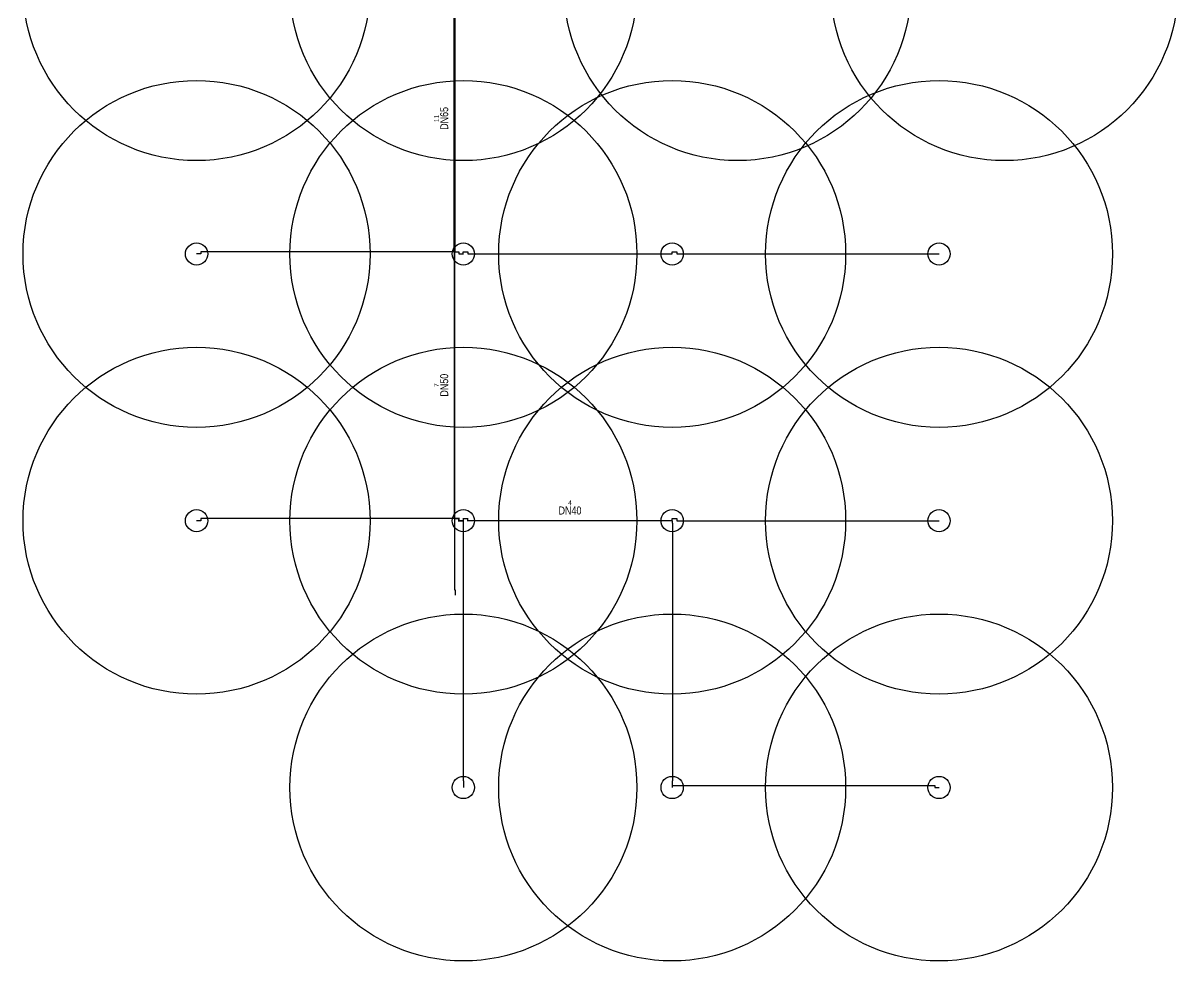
# Model space of a CAD drawing. Header units: centimetres. Extents: x 247996 to 269940, y -458027 to -450648.
# Drawn here: x 250725 to 252023, y -457471 to -456417 of the extents above; entities that cross this region are included whole.
import ezdxf
from ezdxf.enums import TextEntityAlignment as Align

# ---------------------------------------------------------------- set-up
doc = ezdxf.new("R2010")
doc.units = ezdxf.units.CM
for name, color, linetype in [('MTY-SPRINKLER', 15, 'Continuous'), ('MTY-SPRINKLER-BORU', 140, 'Continuous'), ('MTY-SPRINKLER-CAP', 141, 'Continuous'), ('MTY-SPRINKLER-KORUMA', 8, 'Continuous')]:
    doc.layers.add(name, color=color, linetype=linetype)
doc.styles.add('ROTAS', font='arial.ttf')

# ---------------------------------------------------------------- blocks, each defined once
blk = doc.blocks.new('ASL-SPR-UP')
blk.add_circle((0, 0), 12.5)

msp = doc.modelspace()

# ---------------------------------------------------------------- linework, layer by layer
at = {"layer": 'MTY-SPRINKLER-BORU'}
for points, const_width in [([(251210, -456374), (251210, -456674)], 2.5), ([(251210, -456674), (251210, -456974)], 2), ([(251210, -456974), (251215, -456974), (251215, -456976.4), (251220, -456976.4)], 2), ([(251220, -456976.4), (251220, -456974), (251225, -456974), (251225, -456976.4), (251454.8, -456976.4)], 1.5)]:
    msp.add_lwpolyline(points, dxfattribs=dict(at, const_width=const_width))
for points in [[(251210, -456674), (250925, -456674), (250925, -456676.4), (250920.1, -456676.4)], [(251210, -456674), (251215, -456674), (251215, -456676.4), (251220, -456676.4)], [(251220, -456676.4), (251220, -456674), (251225, -456674), (251225, -456676.4), (251454.8, -456676.4), (251454.8, -456674), (251460, -456674), (251460, -456676.4), (251754.8, -456676.4)], [(251220, -456676.4), (251220.1, -456676.4)], [(251210, -456974), (250925, -456974), (250925, -456976.4), (250920.1, -456976.4)], [(251210, -456974), (251210, -457054), (251211, -457054), (251211, -457060)], [(251220, -456976.4), (251220, -457269), (251220.1, -457269), (251220.1, -457276.4)], [(251220, -456976.4), (251220.1, -456976.4)], [(251454.8, -456976.4), (251454.8, -456974), (251460, -456974), (251460, -456976.4), (251754.8, -456976.4)], [(251454.8, -456976.4), (251454.8, -456979), (251455, -456979), (251455, -457269), (251454.8, -457269), (251454.8, -457274)], [(251454.8, -457274), (251750, -457274), (251750, -457276.4), (251754.8, -457276.4)], [(251454.8, -457274), (251454.8, -457276.4)]]:
    msp.add_lwpolyline(points, dxfattribs=at)
at = {"layer": 'MTY-SPRINKLER-KORUMA'}
for centre in [(250920.1, -456376.4), (251220.1, -456376.4), (251528.3, -456376.4), (251828.3, -456376.4), (250920.1, -456676.4), (251220.1, -456676.4), (251454.8, -456676.4), (251754.8, -456676.4), (250920.1, -456976.4), (251220.1, -456976.4), (251454.8, -456976.4), (251754.8, -456976.4), (251220.1, -457276.4), (251454.8, -457276.4), (251754.8, -457276.4)]:
    msp.add_circle(centre, 195, dxfattribs=at)

# ---------------------------------------------------------------- block references
at = {"layer": 'MTY-SPRINKLER'}
for p in [(250920.1, -456676.4), (251220.1, -456676.4), (251454.8, -456676.4), (251754.8, -456676.4), (250920.1, -456976.4), (251220.1, -456976.4), (251454.8, -456976.4), (251754.8, -456976.4), (251220.1, -457276.4), (251454.8, -457276.4), (251754.8, -457276.4)]:
    msp.add_blockref('ASL-SPR-UP', p, dxfattribs=at)

# ---------------------------------------------------------------- next in the draw order: wipeouts: each hides what was drawn before it
for points in [[(251205.2, -456536.5), (251205.2, -456515.1), (251191.8, -456515.1), (251191.8, -456536.5)], [(251205.2, -456836.5), (251205.2, -456815.1), (251191.8, -456815.1), (251191.8, -456836.5)], [(251327.4, -456971.6), (251348.8, -456971.6), (251348.8, -456958.1), (251327.4, -456958.1)]]:
    msp.add_wipeout(points)

# ---------------------------------------------------------------- next in the draw order: texts
at = {"layer": 'MTY-SPRINKLER-CAP', "style": 'ROTAS', "width": 0.8}
for s, p in [('DN65', (251198.5, -456524)), ('DN50', (251198.5, -456824))]:
    msp.add_text(s, height=9, rotation=90, dxfattribs=at).set_placement(p, align=Align.MIDDLE_CENTER)
msp.add_text('DN40', height=9, dxfattribs=at).set_placement((251339.9, -456964.9), align=Align.MIDDLE_CENTER)

# ---------------------------------------------------------------- next in the draw order: wipeouts: each hides what was drawn before it
for points in [[(251194, -456528.8), (251194, -456521.3), (251185.9, -456521.3), (251185.9, -456528.8)], [(251194, -456827.5), (251194, -456822.7), (251185.9, -456822.7), (251185.9, -456827.5)], [(251336.4, -456960.4), (251341.3, -456960.4), (251341.3, -456952.3), (251336.4, -456952.3)]]:
    msp.add_wipeout(points)

# ---------------------------------------------------------------- next in the draw order: texts
for s, p in [('11', (251190, -456524)), ('7', (251190, -456824))]:
    msp.add_text(s, height=5.4, rotation=90, dxfattribs=at).set_placement(p, align=Align.MIDDLE_CENTER)
msp.add_text('4', height=5.4, dxfattribs=at).set_placement((251339.9, -456956.3), align=Align.MIDDLE_CENTER)

doc.saveas('drawing.dxf')
